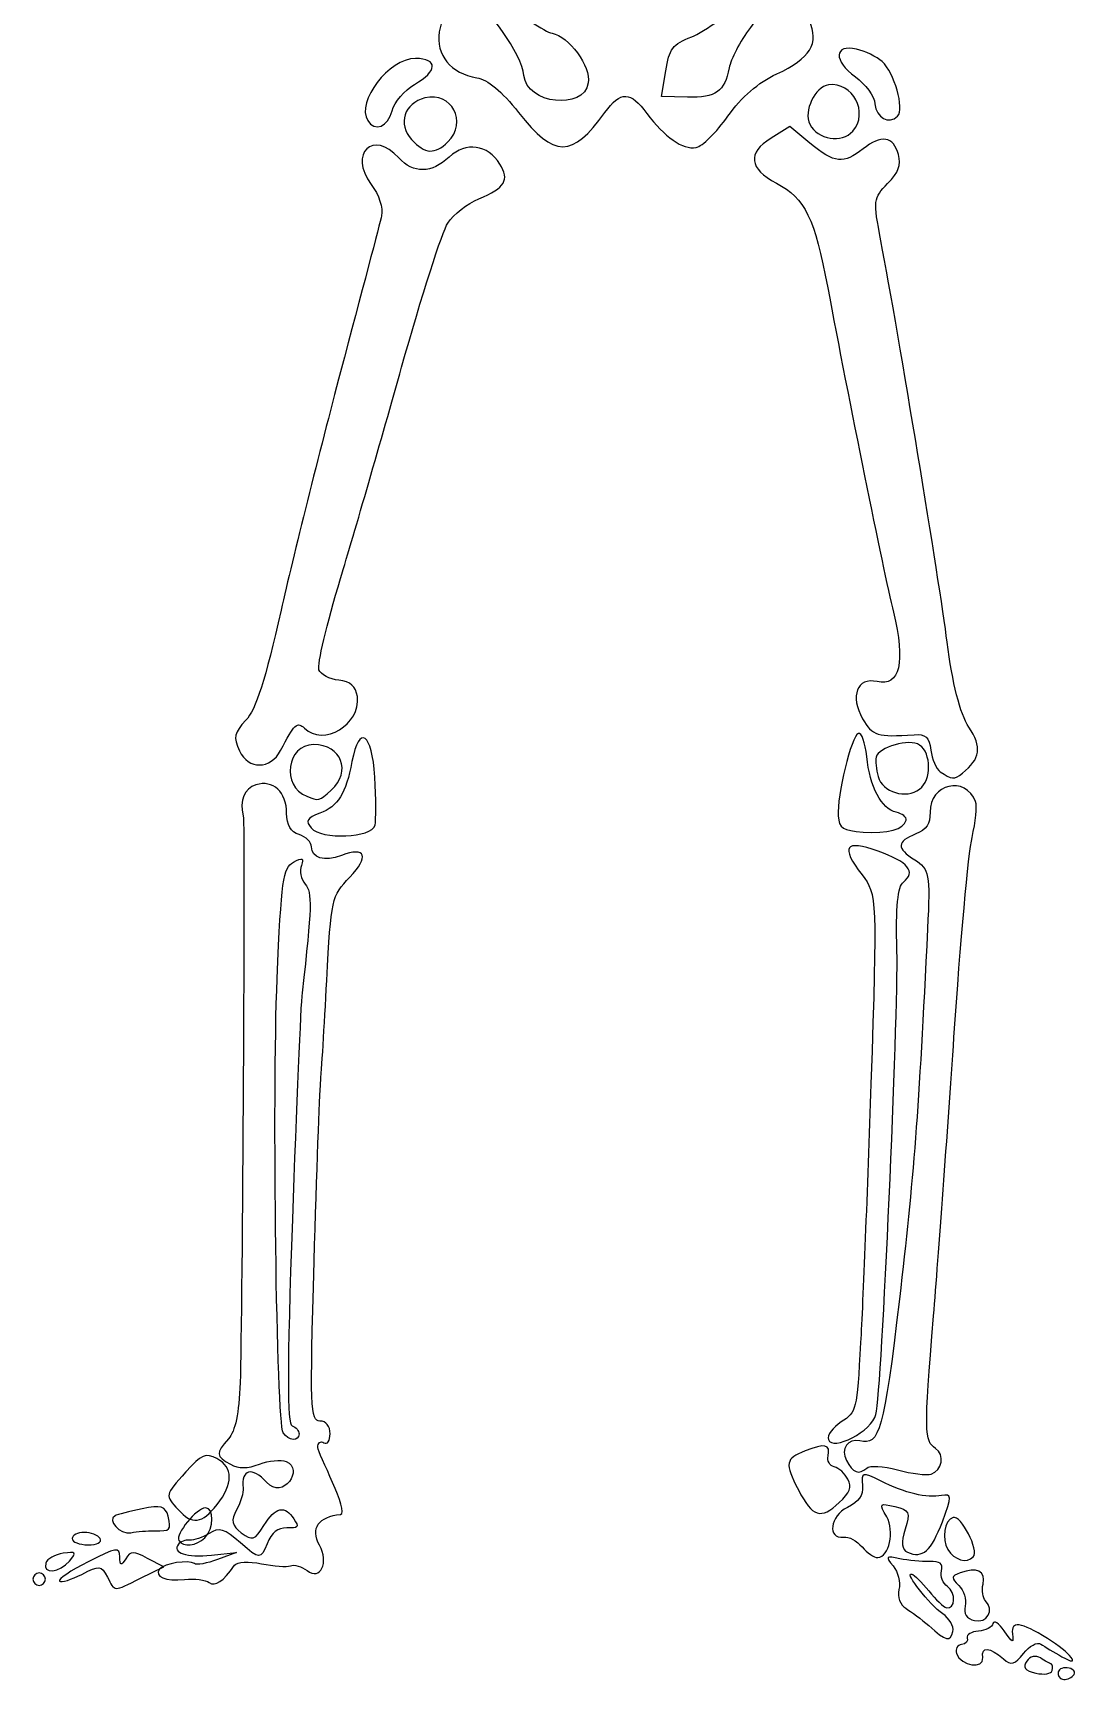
# Model space of a CAD drawing. Header units: centimetres. Extents: x -12 to 9.2, y -16.8 to 16.7.
# Drawn here: x -4.41 to 6.14, y -16.8 to -0.25 of the extents above; entities that cross this region are included whole.
import ezdxf

# ---------------------------------------------------------------- set-up
doc = ezdxf.new("R2010")
doc.units = ezdxf.units.CM
doc.header["$MEASUREMENT"] = 0
doc.layers.add('Layer 1', color=7, linetype='Continuous')

msp = doc.modelspace()

# ---------------------------------------------------------------- linework, layer by layer
at = {"layer": 'Layer 1'}
for points, knots in [([(0.46929, -1.05216), (0.30017, -0.83774), (0.15966, -0.72081), (0.04992, -0.70321), (0.04992, -0.70321), (-0.2091, -0.66165), (-0.36306, -0.47254), (-0.32599, -0.24148), (-0.32599, -0.24148), (-0.28955, -0.01434), (-0.17742, 0.09106), (-0.00214, 0.06294), (-0.00214, 0.06294), (0.14489, 0.03935), (0.50563, -0.47077), (0.52392, -0.68095), (0.52392, -0.68095), (0.54882, -0.96702), (1.12569, -1.03342), (1.17031, -0.75536), (1.17031, -0.75536), (1.1969, -0.58965), (0.97358, -0.28305), (0.80679, -0.25629), (0.80679, -0.25629), (0.73516, -0.2448), (0.48538, -0.07284), (0.25172, 0.12584), (0.25172, 0.12584), (0.01807, 0.32451), (-0.25893, 0.54026), (-0.36383, 0.60528), (-0.36383, 0.60528), (-0.86714, 0.91725), (-0.51796, 1.66602), (0.08243, 1.5622), (0.08243, 1.5622), (0.2046, 1.54108), (0.40848, 1.46303), (0.53549, 1.38876), (0.53549, 1.38876), (0.66251, 1.3145), (0.91438, 1.20176), (1.09522, 1.13823), (1.09522, 1.13823), (1.37974, 1.03827), (1.47526, 1.03312), (1.8047, 1.10003), (1.8047, 1.10003), (2.01407, 1.14255), (2.28542, 1.2397), (2.40768, 1.3159), (2.40768, 1.3159), (2.94688, 1.65199), (3.42509, 1.64653), (3.60441, 1.30226), (3.60441, 1.30226), (3.74249, 1.03716), (3.68205, 0.74588), (3.46619, 0.6361), (3.46619, 0.6361), (3.37118, 0.58778), (3.09893, 0.37861), (2.86119, 0.17128), (2.86119, 0.17128), (2.62344, -0.03606), (2.32984, -0.24458), (2.20874, -0.2921), (2.20874, -0.2921), (2.01612, -0.36768), (1.98341, -0.41061), (1.94741, -0.63495), (1.94741, -0.63495), (1.94741, -0.63495), (1.90627, -0.89139), (1.90627, -0.89139), (1.90627, -0.89139), (1.90627, -0.89139), (2.16689, -0.8981), (2.16689, -0.8981), (2.16689, -0.8981), (2.45044, -0.90541), (2.54248, -0.84075), (2.58458, -0.60469), (2.58458, -0.60469), (2.59964, -0.52028), (2.6955, -0.33674), (2.79763, -0.19682), (2.79763, -0.19682), (3.02632, 0.11648), (3.2663, 0.14497), (3.38795, -0.12675), (3.38795, -0.12675), (3.49203, -0.35921), (3.402, -0.50787), (3.06223, -0.66466), (3.06223, -0.66466), (2.87622, -0.75049), (2.70778, -0.89629), (2.57155, -1.08941), (2.57155, -1.08941), (2.45745, -1.25113), (2.31395, -1.39272), (2.25267, -1.40405), (2.25267, -1.40405), (2.12116, -1.42835), (1.93172, -1.29728), (1.75963, -1.06293), (1.75963, -1.06293), (1.59303, -0.83606), (1.4963, -0.83354), (1.33776, -1.05191), (1.33776, -1.05191), (1.00424, -1.51131), (0.83147, -1.51136), (0.46929, -1.05191), (0.46929, -1.05191), (0.46929, -1.05191), (0.46929, -1.05216), (0.46929, -1.05216)], [0, 0, 0, 0, 0.03225806, 0.03225806, 0.03225806, 0.03225806, 0.06451613, 0.06451613, 0.06451613, 0.06451613, 0.09677419, 0.09677419, 0.09677419, 0.09677419, 0.12903226, 0.12903226, 0.12903226, 0.12903226, 0.16129032, 0.16129032, 0.16129032, 0.16129032, 0.19354839, 0.19354839, 0.19354839, 0.19354839, 0.22580645, 0.22580645, 0.22580645, 0.22580645, 0.25806452, 0.25806452, 0.25806452, 0.25806452, 0.29032258, 0.29032258, 0.29032258, 0.29032258, 0.32258065, 0.32258065, 0.32258065, 0.32258065, 0.35483871, 0.35483871, 0.35483871, 0.35483871, 0.38709677, 0.38709677, 0.38709677, 0.38709677, 0.41935484, 0.41935484, 0.41935484, 0.41935484, 0.4516129, 0.4516129, 0.4516129, 0.4516129, 0.48387097, 0.48387097, 0.48387097, 0.48387097, 0.51612903, 0.51612903, 0.51612903, 0.51612903, 0.5483871, 0.5483871, 0.5483871, 0.5483871, 0.58064516, 0.58064516, 0.58064516, 0.58064516, 0.61290323, 0.61290323, 0.61290323, 0.61290323, 0.64516129, 0.64516129, 0.64516129, 0.64516129, 0.67741935, 0.67741935, 0.67741935, 0.67741935, 0.70967742, 0.70967742, 0.70967742, 0.70967742, 0.74193548, 0.74193548, 0.74193548, 0.74193548, 0.77419355, 0.77419355, 0.77419355, 0.77419355, 0.80645161, 0.80645161, 0.80645161, 0.80645161, 0.83870968, 0.83870968, 0.83870968, 0.83870968, 0.87096774, 0.87096774, 0.87096774, 0.87096774, 0.90322581, 0.90322581, 0.90322581, 0.90322581, 0.93548387, 0.93548387, 0.93548387, 0.93548387, 1, 1, 1, 1]), ([(4.04934, -0.96484), (4.0435, -0.88983), (3.95479, -0.76786), (3.85222, -0.69381), (3.85222, -0.69381), (3.62963, -0.53311), (3.63668, -0.36201), (3.8637, -0.41505), (3.8637, -0.41505), (3.94938, -0.43507), (4.06548, -0.49187), (4.12169, -0.54127), (4.12169, -0.54127), (4.2434, -0.64822), (4.34815, -1.01826), (4.27696, -1.08978), (4.27696, -1.08978), (4.18967, -1.17747), (4.06038, -1.10651), (4.04934, -0.96483), (4.04934, -0.96483), (4.04934, -0.96483), (4.04934, -0.96484), (4.04934, -0.96484)], [0, 0, 0, 0, 0.14285714, 0.14285714, 0.14285714, 0.14285714, 0.28571429, 0.28571429, 0.28571429, 0.28571429, 0.42857143, 0.42857143, 0.42857143, 0.42857143, 0.57142857, 0.57142857, 0.57142857, 0.57142857, 0.71428571, 0.71428571, 0.71428571, 0.71428571, 1, 1, 1, 1]), ([(-1.04533, -1.13238), (-1.16312, -0.94179), (-0.83076, -0.50941), (-0.56648, -0.50941), (-0.56648, -0.50941), (-0.33675, -0.50941), (-0.34116, -0.63689), (-0.5755, -0.77022), (-0.5755, -0.77022), (-0.67693, -0.82793), (-0.778, -0.94718), (-0.8001, -1.03522), (-0.8001, -1.03522), (-0.84057, -1.19644), (-0.97325, -1.24901), (-1.04533, -1.13238)], [0, 0, 0, 0, 0.2, 0.2, 0.2, 0.2, 0.4, 0.4, 0.4, 0.4, 0.6, 0.6, 0.6, 0.6, 1, 1, 1, 1]), ([(3.39544, -1.1709), (3.32969, -1.03924), (3.44588, -0.79356), (3.58282, -0.7747), (3.58282, -0.7747), (3.82597, -0.74121), (3.99018, -1.05329), (3.82708, -1.23891), (3.82708, -1.23891), (3.71706, -1.36411), (3.4727, -1.32561), (3.39544, -1.1709)], [0, 0, 0, 0, 0.25, 0.25, 0.25, 0.25, 0.5, 0.5, 0.5, 0.5, 1, 1, 1, 1]), ([(-0.60447, -1.32447), (-0.74738, -1.16656), (-0.68056, -0.95852), (-0.46996, -0.90566), (-0.46996, -0.90566), (-0.2027, -0.83858), (-0.04043, -1.14829), (-0.23886, -1.34672), (-0.23886, -1.34672), (-0.36876, -1.47662), (-0.47249, -1.47031), (-0.60448, -1.32447), (-0.60448, -1.32447), (-0.60448, -1.32447), (-0.60447, -1.32447), (-0.60447, -1.32447)], [0, 0, 0, 0, 0.2, 0.2, 0.2, 0.2, 0.4, 0.4, 0.4, 0.4, 0.6, 0.6, 0.6, 0.6, 1, 1, 1, 1]), ([(-2.3329, -7.46534), (-2.39611, -7.32661), (-2.38731, -7.28454), (-2.2687, -7.15829), (-2.2687, -7.15829), (-2.1686, -7.05174), (-2.07253, -6.75122), (-1.91508, -6.05215), (-1.91508, -6.05215), (-1.79618, -5.52424), (-1.52737, -4.44697), (-1.31772, -3.65821), (-1.31772, -3.65821), (-1.10807, -2.86945), (-0.9231, -2.16359), (-0.90666, -2.08962), (-0.90666, -2.08962), (-0.88909, -2.01053), (-0.93181, -1.88071), (-1.01036, -1.77445), (-1.01036, -1.77445), (-1.24124, -1.46216), (-0.99172, -1.22141), (-0.73322, -1.50705), (-0.73322, -1.50705), (-0.58737, -1.66822), (-0.40301, -1.66545), (-0.22628, -1.49942), (-0.22628, -1.49942), (-0.05975, -1.34297), (0.1609, -1.37344), (0.28212, -1.56962), (0.28212, -1.56962), (0.38236, -1.73185), (0.33622, -1.80819), (0.07098, -1.91902), (0.07098, -1.91902), (-0.04419, -1.96714), (-0.1844, -2.07669), (-0.24061, -2.16247), (-0.24061, -2.16247), (-0.29681, -2.24825), (-0.50579, -2.90047), (-0.705, -3.61184), (-0.705, -3.61184), (-0.90422, -4.32321), (-1.18007, -5.27833), (-1.31802, -5.73432), (-1.31802, -5.73432), (-1.45596, -6.19031), (-1.55381, -6.60254), (-1.53545, -6.65038), (-1.53545, -6.65038), (-1.51709, -6.69822), (-1.42728, -6.74602), (-1.33588, -6.75659), (-1.33588, -6.75659), (-1.21641, -6.7704), (-1.16389, -6.8167), (-1.14909, -6.92124), (-1.14909, -6.92124), (-1.10984, -7.19838), (-1.49192, -7.42627), (-1.68018, -7.23801), (-1.68018, -7.23801), (-1.75083, -7.16736), (-1.78493, -7.19924), (-1.91947, -7.46167), (-1.91947, -7.46167), (-2.01865, -7.65514), (-2.2455, -7.65713), (-2.3329, -7.46529), (-2.3329, -7.46529), (-2.3329, -7.46529), (-2.3329, -7.46534), (-2.3329, -7.46534)], [0, 0, 0, 0, 0.05, 0.05, 0.05, 0.05, 0.1, 0.1, 0.1, 0.1, 0.15, 0.15, 0.15, 0.15, 0.2, 0.2, 0.2, 0.2, 0.25, 0.25, 0.25, 0.25, 0.3, 0.3, 0.3, 0.3, 0.35, 0.35, 0.35, 0.35, 0.4, 0.4, 0.4, 0.4, 0.45, 0.45, 0.45, 0.45, 0.5, 0.5, 0.5, 0.5, 0.55, 0.55, 0.55, 0.55, 0.6, 0.6, 0.6, 0.6, 0.65, 0.65, 0.65, 0.65, 0.7, 0.7, 0.7, 0.7, 0.75, 0.75, 0.75, 0.75, 0.8, 0.8, 0.8, 0.8, 0.85, 0.85, 0.85, 0.85, 0.9, 0.9, 0.9, 0.9, 1, 1, 1, 1]), ([(4.70424, -7.67519), (4.66444, -7.64737), (4.62184, -7.55002), (4.60958, -7.45886), (4.60958, -7.45886), (4.59172, -7.32616), (4.55828, -7.29518), (4.44191, -7.3035), (4.44191, -7.3035), (4.07499, -7.32973), (4.02277, -7.3136), (3.92554, -7.14399), (3.92554, -7.14399), (3.79476, -6.91582), (3.86981, -6.7236), (4.0713, -6.77068), (4.0713, -6.77068), (4.2989, -6.82386), (4.35656, -6.57591), (4.23407, -6.07078), (4.23407, -6.07078), (4.13124, -5.64679), (3.78343, -3.92808), (3.57477, -2.81275), (3.57477, -2.81275), (3.44346, -2.11088), (3.34866, -1.91776), (3.05921, -1.76241), (3.05921, -1.76241), (2.78257, -1.61394), (2.76434, -1.46026), (3.00559, -1.31039), (3.00559, -1.31039), (3.00559, -1.31039), (3.19374, -1.19351), (3.19374, -1.19351), (3.19374, -1.19351), (3.19374, -1.19351), (3.39653, -1.3611), (3.39653, -1.3611), (3.39653, -1.3611), (3.64187, -1.56386), (3.7339, -1.5736), (3.92907, -1.41747), (3.92907, -1.41747), (4.11159, -1.27145), (4.23561, -1.29155), (4.28481, -1.47512), (4.28481, -1.47512), (4.31338, -1.58171), (4.28846, -1.64787), (4.1751, -1.76639), (4.1751, -1.76639), (4.03226, -1.91574), (4.03053, -1.93079), (4.10852, -2.34192), (4.10852, -2.34192), (4.28913, -3.29402), (4.69786, -5.76999), (4.77388, -6.37242), (4.77388, -6.37242), (4.82571, -6.78321), (4.90484, -7.09386), (4.99153, -7.22682), (4.99153, -7.22682), (5.12589, -7.4329), (5.11079, -7.54157), (4.92704, -7.69099), (4.92704, -7.69099), (4.84572, -7.75713), (4.81872, -7.75521), (4.70426, -7.67519), (4.70426, -7.67519), (4.70426, -7.67519), (4.70424, -7.67519), (4.70424, -7.67519)], [0, 0, 0, 0, 0.05, 0.05, 0.05, 0.05, 0.1, 0.1, 0.1, 0.1, 0.15, 0.15, 0.15, 0.15, 0.2, 0.2, 0.2, 0.2, 0.25, 0.25, 0.25, 0.25, 0.3, 0.3, 0.3, 0.3, 0.35, 0.35, 0.35, 0.35, 0.4, 0.4, 0.4, 0.4, 0.45, 0.45, 0.45, 0.45, 0.5, 0.5, 0.5, 0.5, 0.55, 0.55, 0.55, 0.55, 0.6, 0.6, 0.6, 0.6, 0.65, 0.65, 0.65, 0.65, 0.7, 0.7, 0.7, 0.7, 0.75, 0.75, 0.75, 0.75, 0.8, 0.8, 0.8, 0.8, 0.85, 0.85, 0.85, 0.85, 0.9, 0.9, 0.9, 0.9, 1, 1, 1, 1]), ([(-1.61294, -8.2408), (-1.67121, -8.17058), (-1.65412, -8.14122), (-1.52677, -8.09281), (-1.52677, -8.09281), (-1.34219, -8.02263), (-1.26372, -7.89669), (-1.20304, -7.57323), (-1.20304, -7.57323), (-1.13188, -7.19391), (-1.00064, -7.28395), (-0.97418, -7.73026), (-0.97418, -7.73026), (-0.96147, -7.9446), (-0.96043, -8.16209), (-0.97187, -8.21358), (-0.97187, -8.21358), (-0.99998, -8.34017), (-1.51242, -8.36193), (-1.61295, -8.2408), (-1.61295, -8.2408), (-1.61295, -8.2408), (-1.61294, -8.2408), (-1.61294, -8.2408)], [0, 0, 0, 0, 0.14285714, 0.14285714, 0.14285714, 0.14285714, 0.28571429, 0.28571429, 0.28571429, 0.28571429, 0.42857143, 0.42857143, 0.42857143, 0.42857143, 0.57142857, 0.57142857, 0.57142857, 0.57142857, 0.71428571, 0.71428571, 0.71428571, 0.71428571, 1, 1, 1, 1]), ([(3.68027, -8.12001), (3.6639, -7.91997), (3.81185, -7.31267), (3.88239, -7.29034), (3.88239, -7.29034), (3.91443, -7.2802), (3.95221, -7.38454), (3.96635, -7.5222), (3.96635, -7.5222), (3.9979, -7.82958), (4.11321, -8.04833), (4.26194, -8.08297), (4.26194, -8.08297), (4.32356, -8.09732), (4.36839, -8.13305), (4.36157, -8.16236), (4.36157, -8.16236), (4.33992, -8.25533), (4.17714, -8.30035), (3.93076, -8.2815), (3.93076, -8.2815), (3.7237, -8.26566), (3.69045, -8.24422), (3.68028, -8.12001), (3.68028, -8.12001), (3.68028, -8.12001), (3.68027, -8.12001), (3.68027, -8.12001)], [0, 0, 0, 0, 0.125, 0.125, 0.125, 0.125, 0.25, 0.25, 0.25, 0.25, 0.375, 0.375, 0.375, 0.375, 0.5, 0.5, 0.5, 0.5, 0.625, 0.625, 0.625, 0.625, 0.75, 0.75, 0.75, 0.75, 1, 1, 1, 1]), ([(-1.65721, -7.92255), (-1.91335, -7.81936), (-1.85856, -7.40291), (-1.58883, -7.40291), (-1.58883, -7.40291), (-1.30822, -7.40291), (-1.20405, -7.6727), (-1.41199, -7.86089), (-1.41199, -7.86089), (-1.53331, -7.97069), (-1.53603, -7.97137), (-1.65721, -7.92255)], [0, 0, 0, 0, 0.25, 0.25, 0.25, 0.25, 0.5, 0.5, 0.5, 0.5, 1, 1, 1, 1]), ([(4.08154, -7.72507), (4.06201, -7.65241), (4.05266, -7.56448), (4.06078, -7.52965), (4.06078, -7.52965), (4.08453, -7.42769), (4.39753, -7.33974), (4.49699, -7.4071), (4.49699, -7.4071), (4.61794, -7.48901), (4.61825, -7.75894), (4.49761, -7.85059), (4.49761, -7.85059), (4.36189, -7.95361), (4.12375, -7.88175), (4.08165, -7.72507), (4.08165, -7.72507), (4.08165, -7.72507), (4.08154, -7.72507), (4.08154, -7.72507)], [0, 0, 0, 0, 0.16666667, 0.16666667, 0.16666667, 0.16666667, 0.33333333, 0.33333333, 0.33333333, 0.33333333, 0.5, 0.5, 0.5, 0.5, 0.66666667, 0.66666667, 0.66666667, 0.66666667, 1, 1, 1, 1]), ([(-3.13494, -15.68674), (-3.09205, -15.62971), (-2.84061, -15.59046), (-2.78519, -15.63214), (-2.78519, -15.63214), (-2.76289, -15.64891), (-2.65897, -15.63052), (-2.55425, -15.59128), (-2.55425, -15.59128), (-2.55425, -15.59128), (-2.36384, -15.51993), (-2.36384, -15.51993), (-2.36384, -15.51993), (-2.36384, -15.51993), (-2.61353, -15.54669), (-2.61353, -15.54669), (-2.61353, -15.54669), (-2.86405, -15.57355), (-3.01295, -15.52456), (-2.94708, -15.43697), (-2.94708, -15.43697), (-2.92768, -15.41118), (-2.87667, -15.39329), (-2.8337, -15.39723), (-2.8337, -15.39723), (-2.79075, -15.40116), (-2.70224, -15.37006), (-2.63703, -15.32811), (-2.63703, -15.32811), (-2.53783, -15.2643), (-2.48626, -15.27992), (-2.32128, -15.42373), (-2.32128, -15.42373), (-2.12774, -15.59242), (-2.12282, -15.5926), (-2.05579, -15.43359), (-2.05579, -15.43359), (-2.00627, -15.31611), (-1.9519, -15.27207), (-1.85798, -15.27333), (-1.85798, -15.27333), (-1.73961, -15.27495), (-1.73341, -15.26716), (-1.78589, -15.18339), (-1.78589, -15.18339), (-1.87462, -15.04173), (-1.97389, -15.06289), (-2.08703, -15.2476), (-2.08703, -15.2476), (-2.1781, -15.39627), (-2.20542, -15.40501), (-2.31496, -15.32263), (-2.31496, -15.32263), (-2.41018, -15.25101), (-2.42139, -15.19662), (-2.36252, -15.09181), (-2.36252, -15.09181), (-2.32016, -15.01639), (-2.29001, -14.91795), (-2.29551, -14.87305), (-2.29551, -14.87305), (-2.31881, -14.68296), (-2.20642, -14.65542), (-2.06022, -14.81538), (-2.06022, -14.81538), (-1.89318, -14.99812), (-1.6825, -14.67871), (-1.86398, -14.60713), (-1.86398, -14.60713), (-1.91808, -14.58579), (-2.03916, -14.59754), (-2.13306, -14.63324), (-2.13306, -14.63324), (-2.25087, -14.67803), (-2.34115, -14.67814), (-2.42439, -14.63386), (-2.42439, -14.63386), (-2.57117, -14.55531), (-2.57373, -14.52172), (-2.4439, -14.37826), (-2.4439, -14.37826), (-2.37418, -14.30122), (-2.33775, -14.12546), (-2.32655, -13.81218), (-2.32655, -13.81218), (-2.30384, -13.17697), (-2.27623, -8.19632), (-2.29499, -8.12023), (-2.29499, -8.12023), (-2.33357, -7.96383), (-2.28516, -7.84473), (-2.1679, -7.80752), (-2.1679, -7.80752), (-1.99576, -7.75288), (-1.85913, -7.87898), (-1.85913, -8.09248), (-1.85913, -8.09248), (-1.85913, -8.21294), (-1.82016, -8.28007), (-1.73443, -8.30728), (-1.73443, -8.30728), (-1.66584, -8.32905), (-1.60973, -8.38472), (-1.60973, -8.43099), (-1.60973, -8.43099), (-1.60973, -8.54548), (-1.4838, -8.58104), (-1.30833, -8.51611), (-1.30833, -8.51611), (-1.06435, -8.42584), (-1.0258, -8.52711), (-1.22493, -8.73518), (-1.22493, -8.73518), (-1.4082, -8.92668), (-1.41307, -8.94851), (-1.45666, -9.77255), (-1.45666, -9.77255), (-1.48115, -10.23552), (-1.5091, -10.69848), (-1.51878, -10.80136), (-1.51878, -10.80136), (-1.52846, -10.90424), (-1.55737, -11.71092), (-1.58303, -12.59399), (-1.58303, -12.59399), (-1.62584, -14.06712), (-1.62115, -14.19956), (-1.52618, -14.19956), (-1.52618, -14.19956), (-1.46325, -14.19956), (-1.42268, -14.24989), (-1.42268, -14.32794), (-1.42268, -14.32794), (-1.42268, -14.39855), (-1.45074, -14.43898), (-1.48503, -14.41779), (-1.48503, -14.41779), (-1.51932, -14.3966), (-1.54738, -14.41866), (-1.54738, -14.4668), (-1.54738, -14.4668), (-1.54738, -14.51495), (-1.22512, -15.12873), (-1.31724, -15.13711), (-1.31724, -15.13711), (-1.53777, -15.15717), (-1.62312, -15.28079), (-1.53043, -15.44589), (-1.53043, -15.44589), (-1.43117, -15.62268), (-1.51893, -15.80462), (-1.65434, -15.70278), (-1.65434, -15.70278), (-1.70955, -15.66126), (-1.78462, -15.63896), (-1.82116, -15.65324), (-1.82116, -15.65324), (-1.85771, -15.66752), (-1.98914, -15.65842), (-2.11324, -15.63304), (-2.11324, -15.63304), (-2.23734, -15.60765), (-2.35817, -15.61427), (-2.38175, -15.64773), (-2.38175, -15.64773), (-2.49769, -15.81226), (-2.57742, -15.86673), (-2.63686, -15.82202), (-2.63686, -15.82202), (-2.6728, -15.79499), (-2.78407, -15.78152), (-2.88414, -15.79208), (-2.88414, -15.79208), (-3.07693, -15.81241), (-3.19293, -15.76382), (-3.13508, -15.6869), (-3.13508, -15.6869), (-3.13508, -15.6869), (-3.13494, -15.68674), (-3.13494, -15.68674)], [0, 0, 0, 0, 0.02173913, 0.02173913, 0.02173913, 0.02173913, 0.04347826, 0.04347826, 0.04347826, 0.04347826, 0.06521739, 0.06521739, 0.06521739, 0.06521739, 0.08695652, 0.08695652, 0.08695652, 0.08695652, 0.10869565, 0.10869565, 0.10869565, 0.10869565, 0.13043478, 0.13043478, 0.13043478, 0.13043478, 0.15217391, 0.15217391, 0.15217391, 0.15217391, 0.17391304, 0.17391304, 0.17391304, 0.17391304, 0.19565217, 0.19565217, 0.19565217, 0.19565217, 0.2173913, 0.2173913, 0.2173913, 0.2173913, 0.23913043, 0.23913043, 0.23913043, 0.23913043, 0.26086957, 0.26086957, 0.26086957, 0.26086957, 0.2826087, 0.2826087, 0.2826087, 0.2826087, 0.30434783, 0.30434783, 0.30434783, 0.30434783, 0.32608696, 0.32608696, 0.32608696, 0.32608696, 0.34782609, 0.34782609, 0.34782609, 0.34782609, 0.36956522, 0.36956522, 0.36956522, 0.36956522, 0.39130435, 0.39130435, 0.39130435, 0.39130435, 0.41304348, 0.41304348, 0.41304348, 0.41304348, 0.43478261, 0.43478261, 0.43478261, 0.43478261, 0.45652174, 0.45652174, 0.45652174, 0.45652174, 0.47826087, 0.47826087, 0.47826087, 0.47826087, 0.5, 0.5, 0.5, 0.5, 0.52173913, 0.52173913, 0.52173913, 0.52173913, 0.54347826, 0.54347826, 0.54347826, 0.54347826, 0.56521739, 0.56521739, 0.56521739, 0.56521739, 0.58695652, 0.58695652, 0.58695652, 0.58695652, 0.60869565, 0.60869565, 0.60869565, 0.60869565, 0.63043478, 0.63043478, 0.63043478, 0.63043478, 0.65217391, 0.65217391, 0.65217391, 0.65217391, 0.67391304, 0.67391304, 0.67391304, 0.67391304, 0.69565217, 0.69565217, 0.69565217, 0.69565217, 0.7173913, 0.7173913, 0.7173913, 0.7173913, 0.73913043, 0.73913043, 0.73913043, 0.73913043, 0.76086957, 0.76086957, 0.76086957, 0.76086957, 0.7826087, 0.7826087, 0.7826087, 0.7826087, 0.80434783, 0.80434783, 0.80434783, 0.80434783, 0.82608696, 0.82608696, 0.82608696, 0.82608696, 0.84782609, 0.84782609, 0.84782609, 0.84782609, 0.86956522, 0.86956522, 0.86956522, 0.86956522, 0.89130435, 0.89130435, 0.89130435, 0.89130435, 0.91304348, 0.91304348, 0.91304348, 0.91304348, 0.93478261, 0.93478261, 0.93478261, 0.93478261, 0.95652174, 0.95652174, 0.95652174, 0.95652174, 1, 1, 1, 1]), ([(3.76186, -14.5955), (3.7026, -14.47705), (3.77542, -14.37178), (3.89702, -14.4001), (3.89702, -14.4001), (4.09728, -14.44674), (4.13777, -14.30154), (4.29486, -12.97345), (4.29486, -12.97345), (4.43634, -11.77733), (4.48873, -11.08709), (4.5772, -9.25328), (4.5772, -9.25328), (4.60385, -8.70086), (4.59506, -8.65344), (4.44885, -8.5609), (4.44885, -8.5609), (4.26229, -8.44283), (4.26516, -8.37924), (4.46057, -8.30069), (4.46057, -8.30069), (4.56725, -8.25781), (4.60462, -8.20061), (4.60261, -8.08327), (4.60261, -8.08327), (4.59768, -7.79551), (4.95702, -7.71139), (5.06019, -7.97614), (5.06019, -7.97614), (5.07638, -8.01769), (5.06019, -8.1794), (5.02451, -8.33549), (5.02451, -8.33549), (4.98879, -8.49161), (4.90683, -9.39443), (4.84259, -10.34179), (4.84259, -10.34179), (4.77835, -11.28917), (4.6863, -12.54879), (4.63802, -13.14093), (4.63802, -13.14093), (4.5415, -14.32462), (4.54253, -14.39657), (4.65705, -14.47412), (4.65705, -14.47412), (4.75181, -14.53829), (4.72548, -14.69565), (4.61368, -14.73329), (4.61368, -14.73329), (4.56947, -14.74817), (4.41735, -14.72868), (4.27565, -14.68998), (4.27565, -14.68998), (4.13395, -14.65128), (3.99463, -14.64314), (3.96605, -14.67189), (3.96605, -14.67189), (3.89334, -14.74504), (3.82364, -14.71895), (3.76188, -14.5955), (3.76188, -14.5955), (3.76188, -14.5955), (3.76186, -14.5955), (3.76186, -14.5955)], [0, 0, 0, 0, 0.05882353, 0.05882353, 0.05882353, 0.05882353, 0.11764706, 0.11764706, 0.11764706, 0.11764706, 0.17647059, 0.17647059, 0.17647059, 0.17647059, 0.23529412, 0.23529412, 0.23529412, 0.23529412, 0.29411765, 0.29411765, 0.29411765, 0.29411765, 0.35294118, 0.35294118, 0.35294118, 0.35294118, 0.41176471, 0.41176471, 0.41176471, 0.41176471, 0.47058824, 0.47058824, 0.47058824, 0.47058824, 0.52941176, 0.52941176, 0.52941176, 0.52941176, 0.58823529, 0.58823529, 0.58823529, 0.58823529, 0.64705882, 0.64705882, 0.64705882, 0.64705882, 0.70588235, 0.70588235, 0.70588235, 0.70588235, 0.76470588, 0.76470588, 0.76470588, 0.76470588, 0.82352941, 0.82352941, 0.82352941, 0.82352941, 0.88235294, 0.88235294, 0.88235294, 0.88235294, 1, 1, 1, 1]), ([(3.58114, -14.38521), (3.56744, -14.34453), (3.6258, -14.26476), (3.71081, -14.20795), (3.71081, -14.20795), (3.86533, -14.10468), (3.86539, -14.1044), (3.90495, -13.40962), (3.90495, -13.40962), (3.92672, -13.02736), (3.9734, -11.85883), (4.0087, -10.81288), (4.0087, -10.81288), (4.07152, -8.95108), (4.06966, -8.90696), (3.91986, -8.7115), (3.91986, -8.7115), (3.69934, -8.42378), (3.7453, -8.35602), (4.0809, -8.47407), (4.0809, -8.47407), (4.38062, -8.57949), (4.46639, -8.68432), (4.33469, -8.78429), (4.33469, -8.78429), (4.27715, -8.82796), (4.25823, -9.0288), (4.2696, -9.4755), (4.2696, -9.4755), (4.28639, -10.13521), (4.11685, -13.886), (4.05902, -14.13428), (4.05902, -14.13428), (4.02067, -14.29894), (3.62249, -14.50801), (3.58114, -14.3852), (3.58114, -14.3852), (3.58114, -14.3852), (3.58114, -14.38521), (3.58114, -14.38521)], [0, 0, 0, 0, 0.09090909, 0.09090909, 0.09090909, 0.09090909, 0.18181818, 0.18181818, 0.18181818, 0.18181818, 0.27272727, 0.27272727, 0.27272727, 0.27272727, 0.36363636, 0.36363636, 0.36363636, 0.36363636, 0.45454545, 0.45454545, 0.45454545, 0.45454545, 0.54545455, 0.54545455, 0.54545455, 0.54545455, 0.63636364, 0.63636364, 0.63636364, 0.63636364, 0.72727273, 0.72727273, 0.72727273, 0.72727273, 0.81818182, 0.81818182, 0.81818182, 0.81818182, 1, 1, 1, 1]), ([(-1.73443, -14.32921), (-1.73443, -14.29778), (-1.76579, -14.2616), (-1.80413, -14.24883), (-1.80413, -14.24883), (-1.85546, -14.23172), (-1.85481, -13.68396), (-1.8017, -12.17042), (-1.8017, -12.17042), (-1.76202, -11.04007), (-1.71826, -10.01703), (-1.70447, -9.89701), (-1.70447, -9.89701), (-1.60485, -9.03016), (-1.60083, -8.89173), (-1.67278, -8.80504), (-1.67278, -8.80504), (-1.71438, -8.75491), (-1.73188, -8.67081), (-1.71167, -8.61814), (-1.71167, -8.61814), (-1.68216, -8.54126), (-1.6979, -8.53468), (-1.79146, -8.58474), (-1.79146, -8.58474), (-1.89568, -8.64051), (-1.91293, -8.76435), (-1.95455, -9.75529), (-1.95455, -9.75529), (-2.00502, -10.95692), (-1.96163, -14.20868), (-1.89366, -14.31866), (-1.89366, -14.31866), (-1.84274, -14.40106), (-1.73447, -14.40824), (-1.73447, -14.32921), (-1.73447, -14.32921), (-1.73447, -14.32921), (-1.73443, -14.32921), (-1.73443, -14.32921)], [0, 0, 0, 0, 0.09090909, 0.09090909, 0.09090909, 0.09090909, 0.18181818, 0.18181818, 0.18181818, 0.18181818, 0.27272727, 0.27272727, 0.27272727, 0.27272727, 0.36363636, 0.36363636, 0.36363636, 0.36363636, 0.45454545, 0.45454545, 0.45454545, 0.45454545, 0.54545455, 0.54545455, 0.54545455, 0.54545455, 0.63636364, 0.63636364, 0.63636364, 0.63636364, 0.72727273, 0.72727273, 0.72727273, 0.72727273, 0.81818182, 0.81818182, 0.81818182, 0.81818182, 1, 1, 1, 1]), ([(-2.94949, -15.0896), (-3.08252, -14.9426), (-3.08391, -14.9493), (-2.87109, -14.71092), (-2.87109, -14.71092), (-2.71491, -14.53599), (-2.67127, -14.51727), (-2.55933, -14.57718), (-2.55933, -14.57718), (-2.39399, -14.66566), (-2.39366, -14.82991), (-2.55839, -15.03934), (-2.55839, -15.03934), (-2.71062, -15.23287), (-2.80845, -15.24544), (-2.94949, -15.0896)], [0, 0, 0, 0, 0.2, 0.2, 0.2, 0.2, 0.4, 0.4, 0.4, 0.4, 0.6, 0.6, 0.6, 0.6, 1, 1, 1, 1]), ([(3.2801, -14.89171), (3.14145, -14.61924), (3.14822, -14.58017), (3.3479, -14.4999), (3.3479, -14.4999), (3.5448, -14.42076), (3.60512, -14.43386), (3.5781, -14.54987), (3.5781, -14.54987), (3.56643, -14.59997), (3.59453, -14.64973), (3.64055, -14.66045), (3.64055, -14.66045), (3.68655, -14.67116), (3.74758, -14.72666), (3.77616, -14.78378), (3.77616, -14.78378), (3.81694, -14.86531), (3.79836, -14.91601), (3.68967, -15.01972), (3.68967, -15.01972), (3.50896, -15.19214), (3.41861, -15.1639), (3.28011, -14.89169), (3.28011, -14.89169), (3.28011, -14.89169), (3.2801, -14.89171), (3.2801, -14.89171)], [0, 0, 0, 0, 0.125, 0.125, 0.125, 0.125, 0.25, 0.25, 0.25, 0.25, 0.375, 0.375, 0.375, 0.375, 0.5, 0.5, 0.5, 0.5, 0.625, 0.625, 0.625, 0.625, 0.75, 0.75, 0.75, 0.75, 1, 1, 1, 1]), ([(3.91918, -15.46384), (3.86836, -15.4028), (3.78526, -15.3586), (3.73453, -15.36562), (3.73453, -15.36562), (3.5669, -15.38883), (3.59657, -15.15214), (3.77195, -15.06702), (3.77195, -15.06702), (3.89027, -15.0096), (3.93085, -14.95025), (3.92269, -14.84655), (3.92269, -14.84655), (3.91226, -14.71395), (3.92419, -14.71095), (4.1045, -14.80092), (4.1045, -14.80092), (4.35254, -14.92467), (4.57, -14.97685), (4.71748, -14.94798), (4.71748, -14.94798), (4.82293, -14.92735), (4.82383, -14.9534), (4.72646, -15.21073), (4.72646, -15.21073), (4.61457, -15.50645), (4.5263, -15.58399), (4.37703, -15.51765), (4.37703, -15.51765), (4.3173, -15.4911), (4.30908, -15.41895), (4.35084, -15.28755), (4.35084, -15.28755), (4.40527, -15.11627), (4.39468, -15.09218), (4.25021, -15.05853), (4.25021, -15.05853), (4.09492, -15.02236), (4.09174, -15.02629), (4.16701, -15.16192), (4.16701, -15.16192), (4.24782, -15.3075), (4.19097, -15.56449), (4.07652, -15.57108), (4.07652, -15.57108), (4.04083, -15.57314), (3.97004, -15.52488), (3.91922, -15.46383), (3.91922, -15.46383), (3.91922, -15.46383), (3.91918, -15.46384), (3.91918, -15.46384)], [0, 0, 0, 0, 0.07142857, 0.07142857, 0.07142857, 0.07142857, 0.14285714, 0.14285714, 0.14285714, 0.14285714, 0.21428571, 0.21428571, 0.21428571, 0.21428571, 0.28571429, 0.28571429, 0.28571429, 0.28571429, 0.35714286, 0.35714286, 0.35714286, 0.35714286, 0.42857143, 0.42857143, 0.42857143, 0.42857143, 0.5, 0.5, 0.5, 0.5, 0.57142857, 0.57142857, 0.57142857, 0.57142857, 0.64285714, 0.64285714, 0.64285714, 0.64285714, 0.71428571, 0.71428571, 0.71428571, 0.71428571, 0.78571429, 0.78571429, 0.78571429, 0.78571429, 0.85714286, 0.85714286, 0.85714286, 0.85714286, 1, 1, 1, 1]), ([(-3.58284, -15.15135), (-3.56002, -15.13949), (-3.43716, -15.1081), (-3.31002, -15.08122), (-3.31002, -15.08122), (-3.12356, -15.0418), (-3.07337, -15.05642), (-3.05056, -15.1568), (-3.05056, -15.1568), (-3.01814, -15.29942), (-3.02301, -15.30456), (-3.18892, -15.30272), (-3.18892, -15.30272), (-3.25642, -15.30197), (-3.36222, -15.31052), (-3.42404, -15.32171), (-3.42404, -15.32171), (-3.53207, -15.34127), (-3.6684, -15.19501), (-3.58285, -15.15135), (-3.58285, -15.15135), (-3.58285, -15.15135), (-3.58284, -15.15135), (-3.58284, -15.15135)], [0, 0, 0, 0, 0.14285714, 0.14285714, 0.14285714, 0.14285714, 0.28571429, 0.28571429, 0.28571429, 0.28571429, 0.42857143, 0.42857143, 0.42857143, 0.42857143, 0.57142857, 0.57142857, 0.57142857, 0.57142857, 0.71428571, 0.71428571, 0.71428571, 0.71428571, 1, 1, 1, 1]), ([(-2.94086, -15.39928), (-2.97886, -15.33779), (-2.76324, -15.07224), (-2.67531, -15.07224), (-2.67531, -15.07224), (-2.58402, -15.07224), (-2.58875, -15.27809), (-2.68219, -15.37153), (-2.68219, -15.37153), (-2.76663, -15.45597), (-2.89717, -15.46997), (-2.94086, -15.39928)], [0, 0, 0, 0, 0.25, 0.25, 0.25, 0.25, 0.5, 0.5, 0.5, 0.5, 1, 1, 1, 1]), ([(4.78055, -15.48937), (4.71592, -15.3855), (4.74661, -15.19726), (4.83289, -15.16821), (4.83289, -15.16821), (4.91304, -15.14124), (5.09853, -15.50229), (5.03656, -15.56463), (5.03656, -15.56463), (4.96866, -15.63294), (4.84775, -15.59739), (4.78055, -15.48938), (4.78055, -15.48938), (4.78055, -15.48938), (4.78055, -15.48937), (4.78055, -15.48937)], [0, 0, 0, 0, 0.2, 0.2, 0.2, 0.2, 0.4, 0.4, 0.4, 0.4, 0.6, 0.6, 0.6, 0.6, 1, 1, 1, 1]), ([(-4.01295, -15.38092), (-4.01295, -15.34663), (-3.95849, -15.31857), (-3.89192, -15.31857), (-3.89192, -15.31857), (-3.82536, -15.31857), (-3.75355, -15.34663), (-3.73236, -15.38092), (-3.73236, -15.38092), (-3.71051, -15.41629), (-3.76289, -15.44327), (-3.85339, -15.44327), (-3.85339, -15.44327), (-3.94114, -15.44327), (-4.01295, -15.41521), (-4.01295, -15.38092)], [0, 0, 0, 0, 0.2, 0.2, 0.2, 0.2, 0.4, 0.4, 0.4, 0.4, 0.6, 0.6, 0.6, 0.6, 1, 1, 1, 1]), ([(-4.27823, -15.62765), (-4.26411, -15.58478), (-4.18595, -15.54), (-4.10455, -15.52814), (-4.10455, -15.52814), (-3.97532, -15.5093), (-3.96702, -15.51919), (-4.03913, -15.60608), (-4.03913, -15.60608), (-4.13678, -15.72374), (-4.31518, -15.73984), (-4.27823, -15.62765)], [0, 0, 0, 0, 0.25, 0.25, 0.25, 0.25, 0.5, 0.5, 0.5, 0.5, 1, 1, 1, 1]), ([(-3.65997, -15.76668), (-3.72324, -15.64846), (-3.73734, -15.647), (-3.91737, -15.7401), (-3.91737, -15.7401), (-4.02212, -15.79427), (-4.12204, -15.82438), (-4.13941, -15.80701), (-4.13941, -15.80701), (-4.15678, -15.78964), (-4.02791, -15.70292), (-3.85303, -15.6143), (-3.85303, -15.6143), (-3.56804, -15.46988), (-3.53497, -15.4646), (-3.53412, -15.56335), (-3.53412, -15.56335), (-3.53331, -15.65459), (-3.52331, -15.65794), (-3.47582, -15.58287), (-3.47582, -15.58287), (-3.42639, -15.50473), (-3.39607, -15.50422), (-3.256, -15.57919), (-3.256, -15.57919), (-3.256, -15.57919), (-3.09352, -15.66615), (-3.09352, -15.66615), (-3.09352, -15.66615), (-3.09352, -15.66615), (-3.32543, -15.77895), (-3.32543, -15.77895), (-3.32543, -15.77895), (-3.60789, -15.91634), (-3.57932, -15.91738), (-3.65997, -15.76669), (-3.65997, -15.76669), (-3.65997, -15.76669), (-3.65997, -15.76668), (-3.65997, -15.76668)], [0, 0, 0, 0, 0.09090909, 0.09090909, 0.09090909, 0.09090909, 0.18181818, 0.18181818, 0.18181818, 0.18181818, 0.27272727, 0.27272727, 0.27272727, 0.27272727, 0.36363636, 0.36363636, 0.36363636, 0.36363636, 0.45454545, 0.45454545, 0.45454545, 0.45454545, 0.54545455, 0.54545455, 0.54545455, 0.54545455, 0.63636364, 0.63636364, 0.63636364, 0.63636364, 0.72727273, 0.72727273, 0.72727273, 0.72727273, 0.81818182, 0.81818182, 0.81818182, 0.81818182, 1, 1, 1, 1]), ([(4.5893, -16.25555), (4.51633, -16.19089), (4.41213, -16.11255), (4.35775, -16.08145), (4.35775, -16.08145), (4.30303, -16.05015), (4.2726, -15.96603), (4.28959, -15.89306), (4.28959, -15.89306), (4.30648, -15.82054), (4.28093, -15.71377), (4.23281, -15.65579), (4.23281, -15.65579), (4.15259, -15.55912), (4.15799, -15.55307), (4.29779, -15.58297), (4.29779, -15.58297), (4.38165, -15.6009), (4.51557, -15.61341), (4.59542, -15.61077), (4.59542, -15.61077), (4.70298, -15.60722), (4.73455, -15.63191), (4.71728, -15.70606), (4.71728, -15.70606), (4.70446, -15.7611), (4.7313, -15.83141), (4.77692, -15.86231), (4.77692, -15.86231), (4.86466, -15.92173), (4.8573, -16.09624), (4.76793, -16.07543), (4.76793, -16.07543), (4.73903, -16.0687), (4.65864, -15.99235), (4.58927, -15.90578), (4.58927, -15.90578), (4.51991, -15.8192), (4.44279, -15.74362), (4.4179, -15.73782), (4.4179, -15.73782), (4.34206, -15.72016), (4.59655, -16.0453), (4.72927, -16.13563), (4.72927, -16.13563), (4.79765, -16.18217), (4.8439, -16.26192), (4.83204, -16.31285), (4.83204, -16.31285), (4.80655, -16.42229), (4.76688, -16.41292), (4.5893, -16.25555)], [0, 0, 0, 0, 0.07142857, 0.07142857, 0.07142857, 0.07142857, 0.14285714, 0.14285714, 0.14285714, 0.14285714, 0.21428571, 0.21428571, 0.21428571, 0.21428571, 0.28571429, 0.28571429, 0.28571429, 0.28571429, 0.35714286, 0.35714286, 0.35714286, 0.35714286, 0.42857143, 0.42857143, 0.42857143, 0.42857143, 0.5, 0.5, 0.5, 0.5, 0.57142857, 0.57142857, 0.57142857, 0.57142857, 0.64285714, 0.64285714, 0.64285714, 0.64285714, 0.71428571, 0.71428571, 0.71428571, 0.71428571, 0.78571429, 0.78571429, 0.78571429, 0.78571429, 0.85714286, 0.85714286, 0.85714286, 0.85714286, 1, 1, 1, 1]), ([(4.95535, -16.05824), (4.97052, -15.9931), (4.94168, -15.90048), (4.89125, -15.85242), (4.89125, -15.85242), (4.81128, -15.77621), (4.81302, -15.75996), (4.90484, -15.72534), (4.90484, -15.72534), (5.07052, -15.66288), (5.16481, -15.70864), (5.13491, -15.83702), (5.13491, -15.83702), (5.11981, -15.90185), (5.13086, -15.97814), (5.15944, -16.00656), (5.15944, -16.00656), (5.25092, -16.09749), (5.17493, -16.23425), (5.04921, -16.20496), (5.04921, -16.20496), (4.96927, -16.18634), (4.93718, -16.13619), (4.95534, -16.05823), (4.95534, -16.05823), (4.95534, -16.05823), (4.95535, -16.05824), (4.95535, -16.05824)], [0, 0, 0, 0, 0.125, 0.125, 0.125, 0.125, 0.25, 0.25, 0.25, 0.25, 0.375, 0.375, 0.375, 0.375, 0.5, 0.5, 0.5, 0.5, 0.625, 0.625, 0.625, 0.625, 0.75, 0.75, 0.75, 0.75, 1, 1, 1, 1]), ([(-4.4071, -15.78843), (-4.4071, -15.75414), (-4.37904, -15.72608), (-4.34475, -15.72608), (-4.34475, -15.72608), (-4.31046, -15.72608), (-4.2824, -15.75414), (-4.2824, -15.78843), (-4.2824, -15.78843), (-4.2824, -15.82272), (-4.31046, -15.85078), (-4.34475, -15.85078), (-4.34475, -15.85078), (-4.37904, -15.85078), (-4.4071, -15.82272), (-4.4071, -15.78843)], [0, 0, 0, 0, 0.2, 0.2, 0.2, 0.2, 0.4, 0.4, 0.4, 0.4, 0.6, 0.6, 0.6, 0.6, 1, 1, 1, 1]), ([(4.86881, -16.53484), (4.85348, -16.48934), (4.8758, -16.44886), (4.91839, -16.44489), (4.91839, -16.44489), (4.96098, -16.4409), (4.98696, -16.41133), (4.97612, -16.37914), (4.97612, -16.37914), (4.96528, -16.34695), (5.01553, -16.31596), (5.08779, -16.31027), (5.08779, -16.31027), (5.16005, -16.3046), (5.22609, -16.27021), (5.23455, -16.23389), (5.23455, -16.23389), (5.24301, -16.19757), (5.294, -16.2314), (5.34785, -16.30902), (5.34785, -16.30902), (5.43367, -16.43275), (5.44385, -16.43635), (5.43025, -16.33813), (5.43025, -16.33813), (5.41169, -16.20412), (5.51009, -16.21705), (5.78214, -16.3844), (5.78214, -16.3844), (6.0095, -16.52426), (6.13886, -16.68985), (5.92512, -16.56743), (5.92512, -16.56743), (5.84745, -16.52295), (5.75331, -16.46614), (5.71592, -16.44121), (5.71592, -16.44121), (5.67853, -16.41628), (5.59983, -16.45834), (5.54102, -16.53469), (5.54102, -16.53469), (5.45541, -16.64583), (5.4151, -16.65683), (5.33882, -16.5899), (5.33882, -16.5899), (5.20019, -16.46826), (5.11594, -16.46271), (5.13166, -16.57628), (5.13166, -16.57628), (5.1485, -16.69791), (4.91111, -16.66049), (4.86881, -16.53484)], [0, 0, 0, 0, 0.07142857, 0.07142857, 0.07142857, 0.07142857, 0.14285714, 0.14285714, 0.14285714, 0.14285714, 0.21428571, 0.21428571, 0.21428571, 0.21428571, 0.28571429, 0.28571429, 0.28571429, 0.28571429, 0.35714286, 0.35714286, 0.35714286, 0.35714286, 0.42857143, 0.42857143, 0.42857143, 0.42857143, 0.5, 0.5, 0.5, 0.5, 0.57142857, 0.57142857, 0.57142857, 0.57142857, 0.64285714, 0.64285714, 0.64285714, 0.64285714, 0.71428571, 0.71428571, 0.71428571, 0.71428571, 0.78571429, 0.78571429, 0.78571429, 0.78571429, 0.85714286, 0.85714286, 0.85714286, 0.85714286, 1, 1, 1, 1]), ([(5.57304, -16.61138), (5.60512, -16.56401), (5.66752, -16.54973), (5.7117, -16.57966), (5.7117, -16.57966), (5.75588, -16.60958), (5.80347, -16.63672), (5.81744, -16.63998), (5.81744, -16.63998), (5.83141, -16.64322), (5.83647, -16.67322), (5.82869, -16.70662), (5.82869, -16.70662), (5.82091, -16.74002), (5.74709, -16.75163), (5.66464, -16.73243), (5.66464, -16.73243), (5.55387, -16.70663), (5.52995, -16.67502), (5.57304, -16.61139), (5.57304, -16.61139), (5.57304, -16.61139), (5.57304, -16.61138), (5.57304, -16.61138)], [0, 0, 0, 0, 0.14285714, 0.14285714, 0.14285714, 0.14285714, 0.28571429, 0.28571429, 0.28571429, 0.28571429, 0.42857143, 0.42857143, 0.42857143, 0.42857143, 0.57142857, 0.57142857, 0.57142857, 0.57142857, 0.71428571, 0.71428571, 0.71428571, 0.71428571, 1, 1, 1, 1]), ([(5.88941, -16.72075), (5.89719, -16.68735), (5.94616, -16.66995), (5.99823, -16.68207), (5.99823, -16.68207), (6.0503, -16.6942), (6.06965, -16.72751), (6.04123, -16.75611), (6.04123, -16.75611), (6.01281, -16.7847), (5.96384, -16.80211), (5.93241, -16.79479), (5.93241, -16.79479), (5.90098, -16.78747), (5.88163, -16.75416), (5.88941, -16.72075)], [0, 0, 0, 0, 0.2, 0.2, 0.2, 0.2, 0.4, 0.4, 0.4, 0.4, 0.6, 0.6, 0.6, 0.6, 1, 1, 1, 1])]:
    msp.add_open_spline(points, degree=3, knots=knots, dxfattribs=at)

doc.saveas('drawing.dxf')
